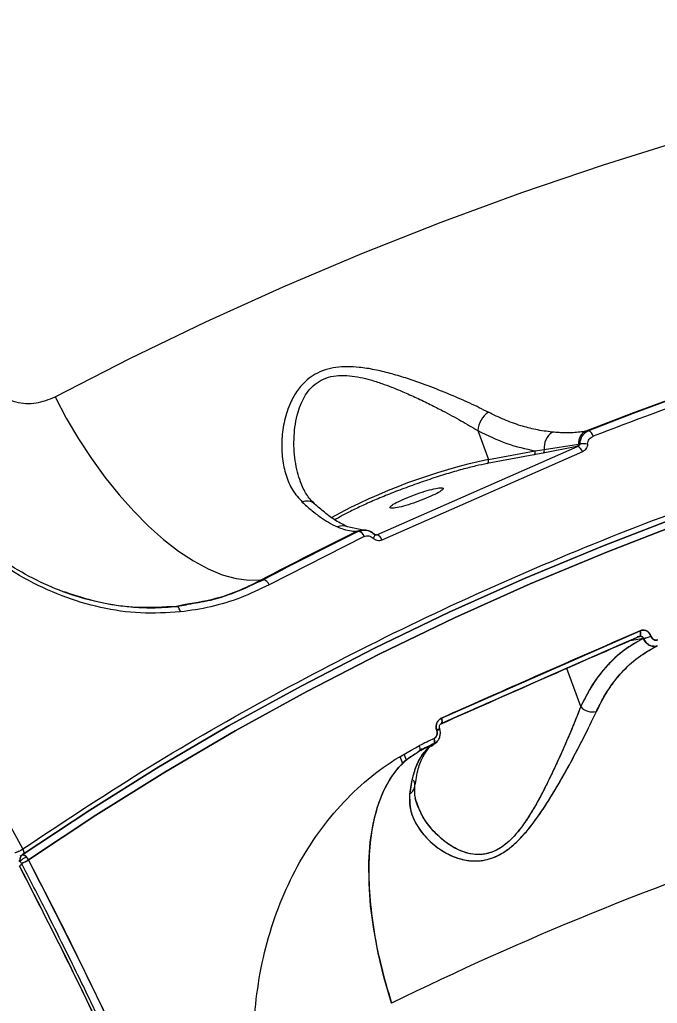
# Model space of a CAD drawing. Header units: millimetres. Extents: x -7083 to 7374, y -8368 to 7509.
# Drawn here: x 1931.9 to 2033.4, y -1188.9 to -1032.3 of the extents above; entities that cross this region are included whole.
import ezdxf

# ---------------------------------------------------------------- set-up
doc = ezdxf.new("R2010")
doc.units = ezdxf.units.MM
for name, color, linetype in [('DIKOM_ОБЪЕКТ', 7, 'Continuous'), ('DIKOM_РАЗМЕР_ЗОНА', 7, 'Continuous'), ('DIKOM_РАЗМЕР_ОБЪЕКТА', 7, 'Continuous')]:
    doc.layers.add(name, color=color, linetype=linetype)
doc.styles.add('style1', font='arial.ttf', dxfattribs={"width": 0.8})
doc.dimstyles.new('1-50', dxfattribs={"dimtxt": 300, "dimasz": 200, "dimexe": 100, "dimexo": 0, "dimgap": 100, "dimtad": 1, "dimtxsty": 'style1', "dimcen": 200, "dimclrd": 7, "dimclre": 7, "dimclrt": 7, "dimadec": 1, "dimazin": 2, "dimtfac": 1, "dimtmove": 0, "dimatfit": 2, "dimfxl": 0, "dimlwd": 25, "dimlwe": 18, "dimarcsym": 0})

# ---------------------------------------------------------------- blocks, each defined once
blk = doc.blocks.new('*D10')
at = {"layer": 'Defpoints', "color": 0, "transparency": 16777216}
for p in [(4593.55, 648.92), (-5583.43, 647.96), (4593.55, -5902.54)]:
    blk.add_point(p, dxfattribs=at)
at = {"layer": 'DIKOM_РАЗМЕР_ОБЪЕКТА', "color": 7, "lineweight": 18, "transparency": 16777216}
for p, q in [((4593.55, 648.92), (4593.55, -6002.54)), ((-5583.43, 647.96), (-5583.43, -6002.54))]:
    blk.add_line(p, q, dxfattribs=at)
at = {"layer": 'DIKOM_РАЗМЕР_ОБЪЕКТА', "color": 7, "lineweight": 25, "transparency": 16777216}
blk.add_line((-5383.43, -5902.54), (4393.55, -5902.54), dxfattribs=at)
at = {"layer": 'DIKOM_РАЗМЕР_ОБЪЕКТА', "color": 7, "transparency": 16777216}
for points in [[(-5383.43, -5869.2), (-5383.43, -5935.87), (-5583.43, -5902.54)], [(4393.55, -5869.2), (4393.55, -5935.87), (4593.55, -5902.54)]]:
    blk.add_solid(points, dxfattribs=at)
at = {"layer": 'DIKOM_РАЗМЕР_ОБЪЕКТА', "color": 7, "transparency": 16777216, "insert": (-226.13, -5649.37), "char_height": 300, "attachment_point": 5, "style": 'style1'}
blk.add_mtext('10150', dxfattribs=at)
blk = doc.blocks.new('*D11')
at = {"layer": 'Defpoints', "color": 0, "transparency": 16777216}
for p in [(-321.71, 5509.06), (-348.71, -4811.52), (5568.58, -4811.52)]:
    blk.add_point(p, dxfattribs=at)
at = {"layer": 'DIKOM_РАЗМЕР_ОБЪЕКТА', "color": 7, "lineweight": 18, "transparency": 16777216}
for p, q in [((-321.71, 5509.06), (5668.58, 5509.06)), ((-348.71, -4811.52), (5668.58, -4811.52))]:
    blk.add_line(p, q, dxfattribs=at)
at = {"layer": 'DIKOM_РАЗМЕР_ОБЪЕКТА', "color": 7, "lineweight": 25, "transparency": 16777216}
blk.add_line((5568.58, 5309.06), (5568.58, -4611.52), dxfattribs=at)
at = {"layer": 'DIKOM_РАЗМЕР_ОБЪЕКТА', "color": 7, "transparency": 16777216}
for points in [[(5535.25, 5309.06), (5601.91, 5309.06), (5568.58, 5509.06)], [(5535.25, -4611.52), (5601.91, -4611.52), (5568.58, -4811.52)]]:
    blk.add_solid(points, dxfattribs=at)
at = {"layer": 'DIKOM_РАЗМЕР_ОБЪЕКТА', "color": 7, "transparency": 16777216, "insert": (5315.31, 775.23), "char_height": 300, "attachment_point": 5, "rotation": 90, "style": 'style1'}
blk.add_mtext('10300', dxfattribs=at)
blk = doc.blocks.new('*D12')
at = {"layer": 'Defpoints', "color": 0, "transparency": 16777216}
for p in [(-621.71, 7509.06), (-373.6, -6811.53), (7273.89, -6811.53)]:
    blk.add_point(p, dxfattribs=at)
at = {"layer": 'DIKOM_РАЗМЕР_ЗОНА', "color": 7, "lineweight": 18, "transparency": 16777216}
for p, q in [((-621.71, 7509.06), (7373.89, 7509.06)), ((-373.6, -6811.53), (7373.89, -6811.53))]:
    blk.add_line(p, q, dxfattribs=at)
at = {"layer": 'DIKOM_РАЗМЕР_ЗОНА', "color": 7, "lineweight": 25, "transparency": 16777216}
blk.add_line((7273.89, 7309.06), (7273.89, -6611.53), dxfattribs=at)
at = {"layer": 'DIKOM_РАЗМЕР_ЗОНА', "color": 7, "transparency": 16777216}
for points in [[(7240.56, 7309.06), (7307.22, 7309.06), (7273.89, 7509.06)], [(7240.56, -6611.53), (7307.22, -6611.53), (7273.89, -6811.53)]]:
    blk.add_solid(points, dxfattribs=at)
at = {"layer": 'DIKOM_РАЗМЕР_ЗОНА', "color": 7, "transparency": 16777216, "insert": (7020.62, 1288.25), "char_height": 300, "attachment_point": 5, "rotation": 90, "style": 'style1'}
blk.add_mtext('14300', dxfattribs=at)
blk = doc.blocks.new('*D13')
at = {"layer": 'Defpoints', "color": 0, "transparency": 16777216}
for p in [(6593.53, 996.24), (-7083.43, 647.96), (6593.53, -8268.31)]:
    blk.add_point(p, dxfattribs=at)
at = {"layer": 'DIKOM_РАЗМЕР_ЗОНА', "color": 7, "lineweight": 18, "transparency": 16777216}
for p, q in [((6593.53, 996.24), (6593.53, -8368.31)), ((-7083.43, 647.96), (-7083.43, -8368.31))]:
    blk.add_line(p, q, dxfattribs=at)
at = {"layer": 'DIKOM_РАЗМЕР_ЗОНА', "color": 7, "lineweight": 25, "transparency": 16777216}
blk.add_line((-6883.43, -8268.31), (6393.53, -8268.31), dxfattribs=at)
at = {"layer": 'DIKOM_РАЗМЕР_ЗОНА', "color": 7, "transparency": 16777216}
for points in [[(-6883.43, -8234.97), (-6883.43, -8301.64), (-7083.43, -8268.31)], [(6393.53, -8234.97), (6393.53, -8301.64), (6593.53, -8268.31)]]:
    blk.add_solid(points, dxfattribs=at)
at = {"layer": 'DIKOM_РАЗМЕР_ЗОНА', "color": 7, "transparency": 16777216, "insert": (322.1, -8015.03), "char_height": 300, "attachment_point": 5, "style": 'style1'}
blk.add_mtext('13650', dxfattribs=at)

msp = doc.modelspace()

# ---------------------------------------------------------------- linework, layer by layer
at = {"layer": 'DIKOM_ОБЪЕКТ', "color": 7, "linetype": 'Continuous', "lineweight": 15}
for p, q in [((2004.883, -1097.718), (2006.548, -1102.32)), ((2022.477, -1097.738), (2022.053, -1097.812)), ((1988.788, -1114.298), (2020.739, -1100.239)), ((2020.659, -1100.254), (2015.263, -1101.289)), ((2015.458, -1100.733), (2020.88, -1099.852)), ((2020.739, -1100.239), (2020.659, -1100.254)), ((2020.88, -1099.852), (2021.132, -1099.805)), ((2021.517, -1101.099), (1989.592, -1115.147)), ((2013.8, -1101.571), (2006.365, -1102.957)), ((2006.548, -1102.32), (2013.983, -1100.933)), ((2015.263, -1101.289), (2013.8, -1101.571)), ((2013.983, -1100.933), (2015.458, -1100.733)), ((1986.597, -1113.543), (1984.148, -1113.027)), ((1985.694, -1113.742), (1985.94, -1113.744)), ((1986.845, -1113.545), (1986.597, -1113.543)), ((1988.502, -1114.296), (1988.654, -1114.298)), ((1988.654, -1114.298), (1988.788, -1114.298)), ((1986.769, -1114.577), (1971.631, -1122.252)), ((1970.417, -1121.487), (1970.769, -1121.436)), ((1958.272, -1125.411), (1956.904, -1125.693)), ((1958.339, -1125.446), (1956.904, -1125.693)), ((1958.496, -1125.489), (1956.998, -1125.697)), ((1999.079, -1143.468), (2030.69, -1129.554)), ((2030.564, -1130.49), (1999.198, -1144.297)), ((2029.142, -1131.116), (2031.229, -1130.76)), ((2030.488, -1130.49), (2030.228, -1130.535)), ((2030.663, -1130.453), (2030.723, -1130.452)), ((2031.229, -1130.76), (2031.238, -1130.785)), ((2032.431, -1130.437), (2032.423, -1130.411)), ((2032.423, -1130.411), (2032.431, -1130.437)), ((2021.247, -1141.639), (2019.048, -1135.559)), ((1998.306, -1145.418), (1998.445, -1145.312)), ((1998.32, -1145.422), (1998.449, -1145.319)), ((1998.336, -1145.416), (1998.345, -1145.441)), ((1998.345, -1145.441), (1998.336, -1145.416)), ((1998.787, -1145.116), (1998.779, -1145.109)), ((1998.793, -1145.126), (1998.785, -1145.101)), ((1998.162, -1147.414), (1998.473, -1147.069)), ((1995.854, -1148.663), (1995.916, -1148.496)), ((1995.929, -1148.558), (1996.042, -1148.285)), ((1997.487, -1147.915), (1997.893, -1147.62)), ((1998.094, -1147.474), (1998.192, -1147.403)), ((1992.489, -1149.675), (1992.861, -1150.703)), ((1993.164, -1149.276), (1993.477, -1150.14)), ((1995.063, -1151.249), (1995.116, -1150.987)), ((1995.025, -1156.685), (1995.206, -1157.184)), ((1931.943, -1166.287), (1931.802, -1166.185))]:
    msp.add_line(p, q, dxfattribs=at)
at = {"layer": 'DIKOM_ОБЪЕКТ', "color": 7, "linetype": 'Continuous', "lineweight": 15, "flags": 128}
for points in [[(1937.571, -1092.348), (1949.483, -1086.237), (1961.594, -1080.399), (1973.898, -1074.837), (1986.387, -1069.555), (1999.056, -1064.554), (2011.897, -1059.839), (2024.903, -1055.41), (2038.066, -1051.272), (2051.381, -1047.425), (2064.839, -1043.873), (2078.432, -1040.617), (2092.155, -1037.658), (2105.998, -1035), (2106.29, -1034.947)], [(2080.88, -1078.554), (2073.343, -1080.612), (2065.855, -1082.771), (2058.418, -1085.03), (2051.034, -1087.389), (2043.704, -1089.847), (2036.429, -1092.404), (2029.212, -1095.059), (2022.053, -1097.812)], [(2081.01, -1078.577), (2073.511, -1080.626), (2066.062, -1082.775), (2058.662, -1085.024), (2051.315, -1087.371), (2044.022, -1089.817), (2036.783, -1092.36), (2029.601, -1095.001), (2022.477, -1097.738)], [(1932.351, -1165.242), (1943.097, -1158.104), (1954.087, -1151.241), (1965.313, -1144.658), (1976.768, -1138.36), (1988.445, -1132.35), (2000.335, -1126.633), (2012.431, -1121.212), (2024.724, -1116.09), (2037.208, -1111.272), (2049.874, -1106.76), (2062.713, -1102.557), (2075.717, -1098.666), (2088.877, -1095.089), (2102.185, -1091.829), (2115.633, -1088.889), (2129.21, -1086.269), (2137.17, -1084.892)], [(1932.353, -1165.241), (1943.099, -1158.102), (1954.089, -1151.24), (1965.315, -1144.657), (1976.77, -1138.359), (1988.446, -1132.35), (2000.336, -1126.632), (2012.431, -1121.211), (2024.725, -1116.09), (2037.209, -1111.272), (2049.874, -1106.76), (2062.713, -1102.557), (2075.716, -1098.666), (2088.876, -1095.089), (2102.184, -1091.83), (2115.632, -1088.889), (2129.209, -1086.269), (2137.17, -1084.892)], [(2137.17, -1084.892), (2129.209, -1086.269), (2115.632, -1088.889), (2102.184, -1091.83), (2088.876, -1095.089), (2075.716, -1098.666), (2062.713, -1102.557), (2049.874, -1106.76), (2037.209, -1111.272), (2024.725, -1116.09), (2012.431, -1121.211), (2000.336, -1126.632), (1988.446, -1132.35), (1976.77, -1138.359), (1965.315, -1144.657), (1954.089, -1151.24), (1943.099, -1158.102), (1932.353, -1165.241)], [(1933.339, -1166.031), (1944.061, -1158.91), (1955.024, -1152.063), (1966.224, -1145.496), (1977.652, -1139.213), (1989.3, -1133.218), (2001.162, -1127.514), (2013.229, -1122.106), (2025.494, -1116.996), (2037.948, -1112.189), (2050.584, -1107.688), (2063.392, -1103.495), (2076.365, -1099.613), (2089.494, -1096.045), (2102.771, -1092.793), (2116.186, -1089.859), (2129.732, -1087.246), (2137.743, -1085.861)], [(2137.743, -1085.861), (2129.732, -1087.246), (2116.186, -1089.859), (2102.771, -1092.793), (2089.494, -1096.045), (2076.365, -1099.613), (2063.392, -1103.495), (2050.584, -1107.688), (2037.948, -1112.189), (2025.494, -1116.996), (2013.229, -1122.106), (2001.162, -1127.514), (1989.3, -1133.218), (1977.652, -1139.213), (1966.224, -1145.496), (1955.024, -1152.063), (1944.061, -1158.91), (1933.339, -1166.031)], [(1937.571, -1092.348), (1939.362, -1095.721), (1941.296, -1098.998), (1943.356, -1102.149), (1945.522, -1105.144), (1947.775, -1107.956), (1950.094, -1110.561), (1952.458, -1112.933), (1954.846, -1115.051), (1957.236, -1116.897), (1959.606, -1118.453), (1961.934, -1119.704), (1964.2, -1120.641), (1966.382, -1121.253), (1968.461, -1121.536), (1970.417, -1121.487)], [(1988.199, -1114.853), (1988.293, -1114.724), (1988.369, -1114.602), (1988.425, -1114.49), (1988.458, -1114.393), (1988.469, -1114.313), (1988.455, -1114.253), (1988.434, -1114.226)], [(1988.654, -1114.298), (1988.592, -1114.319), (1988.567, -1114.324)], [(1957.506, -1126.581), (1957.472, -1126.394), (1957.421, -1126.217), (1957.355, -1126.058), (1957.277, -1125.922), (1957.19, -1125.814), (1957.096, -1125.738), (1957, -1125.697), (1956.904, -1125.693)], [(2030.564, -1130.49), (2030.644, -1130.466), (2030.709, -1130.408), (2030.756, -1130.32), (2030.783, -1130.203), (2030.791, -1130.062), (2030.777, -1129.903), (2030.743, -1129.732), (2030.69, -1129.554)], [(2030.69, -1129.554), (2030.743, -1129.732), (2030.777, -1129.903), (2030.791, -1130.062), (2030.783, -1130.203), (2030.756, -1130.32), (2030.709, -1130.408), (2030.644, -1130.466), (2030.564, -1130.49)], [(1999.079, -1143.468), (1999.131, -1143.647), (1999.163, -1143.819), (1999.174, -1143.979), (1999.163, -1144.121), (1999.131, -1144.24), (1999.079, -1144.331), (1999.009, -1144.391), (1998.923, -1144.418)], [(1998.723, -1145.068), (1998.768, -1145.083), (1998.786, -1145.108), (1998.775, -1145.142), (1998.736, -1145.185), (1998.671, -1145.236), (1998.58, -1145.292), (1998.468, -1145.353), (1998.336, -1145.416)], [(1998.336, -1145.416), (1998.468, -1145.353), (1998.58, -1145.292), (1998.671, -1145.236), (1998.736, -1145.185), (1998.775, -1145.142), (1998.786, -1145.108), (1998.785, -1145.102)], [(1998.765, -1145.102), (1998.777, -1145.108), (1998.795, -1145.133), (1998.784, -1145.167), (1998.745, -1145.211), (1998.68, -1145.261), (1998.589, -1145.317), (1998.476, -1145.378), (1998.345, -1145.441)], [(1998.345, -1145.441), (1998.476, -1145.378), (1998.589, -1145.317), (1998.68, -1145.261), (1998.745, -1145.211), (1998.784, -1145.167), (1998.795, -1145.133), (1998.793, -1145.126)], [(1997.898, -1146.705), (1997.949, -1146.86), (1997.984, -1147.011), (1998.003, -1147.154), (1998.004, -1147.284), (1997.989, -1147.398), (1997.956, -1147.493), (1997.908, -1147.565), (1997.845, -1147.614)], [(1991.134, -1188.856), (1989.97, -1184.843), (1989.024, -1180.897), (1988.302, -1177.049), (1987.812, -1173.328), (1987.556, -1169.764), (1987.536, -1166.385), (1987.753, -1163.216), (1988.206, -1160.283), (1988.889, -1157.607), (1989.799, -1155.211), (1990.928, -1153.113), (1992.267, -1151.328), (1993.805, -1149.871), (1995.532, -1148.754)], [(1932.431, -1164.292), (1932.509, -1164.463), (1932.564, -1164.631), (1932.593, -1164.788), (1932.596, -1164.93), (1932.571, -1165.051), (1932.521, -1165.145), (1932.463, -1165.199)], [(1932.463, -1165.199), (1932.446, -1165.21), (1932.351, -1165.242)], [(1932.248, -1166.611), (1932.268, -1166.639), (1932.261, -1166.688), (1932.219, -1166.752), (1932.145, -1166.83), (1932.042, -1166.917), (1931.913, -1167.012)]]:
    msp.add_lwpolyline(points, dxfattribs=at)
at = {"layer": 'DIKOM_ОБЪЕКТ', "color": 7, "linetype": 'Continuous', "lineweight": 15}
for centre, radius, start, end in [((2008.67, -1097.951), 3.794, 123.84901, 176.47442), ((2018.285, -1100.353), 2.852, 122.87694, 187.66414), ((2023.107, -1099.775), 2.228, 118.23254, 181.96993), ((2022.113, -1098.807), 1.13, 10.21745, 71.16475), ((2020.432, -1099.868), 0.448, 300.43461, 2.06345), ((2020.378, -1101.348), 1.166, 12.29849, 71.96923), ((2021.427, -1106.705), 6.906, 82.32008, 92.44965), ((2013.516, -1101.144), 0.512, 303.67951, 24.32156), ((2014.99, -1100.881), 0.491, 303.7989, 17.47194), ((2026.072, -1193.603), 93.348, 102.07252, 118.50387), ((2006.081, -1102.531), 0.512, 303.67951, 24.32156), ((1977.695, -1110.722), 1.797, 49.93701, 115.0255), ((1983.35, -1114.95), 2.083, 67.96273, 113.6778), ((2202.691, -1560.72), 496.868, 115.89544, 117.87069), ((2202.883, -1560.429), 496.58, 115.90461, 117.86735), ((1986.604, -1115.726), 2.183, 90.20123, 114.63634), ((1985.644, -1114.868), 1.162, 14.47051, 75.21707), ((1988.483, -1115.391), 1.135, 12.41, 74.41003), ((1970.502, -1122.582), 1.177, 16.29215, 76.88029), ((2030.478, -1125.966), 4.852, 278.90849, 293.62886), ((2030.487, -1125.992), 4.851, 278.90326, 293.6282), ((2023.136, -1139.964), 2.525, 221.54635, 284.1042), ((1998.275, -1143.882), 0.905, 326.90438, 27.1898), ((2209.769, -1633.234), 495.251, 100.05576, 116.19729), ((2206.057, -1572.033), 473.533, 116.07743, 116.38971), ((1996.894, -1147.176), 1.109, 343.58024, 25.09333), ((2205.854, -1572.636), 473.193, 116.07743, 116.38971), ((1995.406, -1148.527), 0.26, 299.05437, 336.80857), ((1994.587, -1148.318), 1.102, 343.61405, 25.34692), ((2205.945, -1572.467), 473.144, 116.07743, 116.38971), ((1997.719, -1147.387), 0.26, 299.09523, 336.83539), ((1993.348, -1154.143), 1.515, 296.44728, 31.52969), ((1993.292, -1154.095), 1.582, 297.4824, 351.30313), ((1932.977, -1166.053), 1.025, 127.55326, 196.1495), ((1933.688, -1167.711), 2.202, 107.08552, 140.56507), ((1931.042, -1162.71), 4.038, 287.22963, 304.68068), ((1932.314, -1166.144), 0.904, 36.55558, 87.57364), ((1932.17, -1166.48), 1.253, 20.99909, 81.60894), ((1931.591, -1166.94), 1.971, 27.48057, 42.6376)]:
    msp.add_arc(centre, radius, start, end, dxfattribs=at)
for points, knots in [([(1932.431, -1164.292), (1929.073, -1158.001), (1922.351, -1145.41), (1911.521, -1126.676), (1900.166, -1108.099), (1888.26, -1089.739), (1875.848, -1071.644), (1862.955, -1053.867), (1849.618, -1036.458), (1835.869, -1019.467), (1821.746, -1002.942), (1808.916, -988.738), (1797.491, -976.667), (1787.537, -966.541), (1777.38, -956.605), (1767.03, -946.88), (1756.498, -937.388), (1745.796, -928.153), (1733.465, -917.984), (1719.464, -907.082), (1703.778, -895.716), (1687.896, -885.076), (1671.864, -875.228), (1659.329, -868.243), (1650.307, -863.568), (1644.792, -860.823), (1639.28, -858.192), (1633.773, -855.677), (1628.273, -853.282), (1622.782, -851.008), (1614.078, -847.592), (1602.226, -843.436), (1587.849, -839.309), (1574.115, -836.25), (1561.037, -834.184), (1548.223, -833.047), (1535.718, -832.868), (1523.565, -833.671), (1511.813, -835.486), (1500.496, -838.316), (1489.707, -842.246), (1481.061, -846.238), (1476.286, -849.312), (1474.681, -850.345)], [0, 0, 0, 0, 0.0290747, 0.058199, 0.0873731, 0.1165968, 0.1458703, 0.1751934, 0.2045662, 0.2339887, 0.2634608, 0.2929827, 0.312564, 0.3323498, 0.35234, 0.3725347, 0.3929338, 0.4135373, 0.4343453, 0.4638182, 0.4936918, 0.5239661, 0.5546409, 0.5857164, 0.5964137, 0.6071525, 0.6179326, 0.6287541, 0.639617, 0.6505213, 0.661467, 0.6917779, 0.7224017, 0.7505137, 0.7788843, 0.8075136, 0.8364015, 0.865548, 0.8949531, 0.9246168, 0.9545392, 0.9847202, 1, 1, 1, 1]), ([(1932.431, -1164.292), (1938.705, -1160.125), (1951.254, -1151.793), (1971.012, -1140.372), (1991.405, -1129.769), (2012.461, -1120.081), (2034.121, -1111.307), (2056.346, -1103.474), (2079.083, -1096.578), (2102.315, -1090.705), (2121.542, -1086.539), (2133.141, -1084.699), (2136.719, -1084.131)], [0, 0, 0, 0, 0.1058641, 0.2117281, 0.3175922, 0.4234562, 0.5293203, 0.6351843, 0.7410484, 0.8469125, 0.9527765, 1, 1, 1, 1]), ([(2006.557, -1094.801), (2005.599, -1094.323), (2003.682, -1093.366), (2000.408, -1091.937), (1996.968, -1090.565), (1993.776, -1089.442), (1990.913, -1088.589), (1988.439, -1087.996), (1986.139, -1087.63), (1984.085, -1087.514), (1982.252, -1087.63), (1980.533, -1088.015), (1978.502, -1088.903), (1977.02, -1090.192), (1975.988, -1091.574), (1975.412, -1092.537), (1974.641, -1094.155), (1973.943, -1096.479), (1973.589, -1099.406), (1973.698, -1102.238), (1974.271, -1104.861), (1975.278, -1107.24), (1976.382, -1108.475), (1976.935, -1109.094)], [0, 0, 0, 0, 0.0624741, 0.125065, 0.1873409, 0.2498758, 0.2919389, 0.3339672, 0.3747903, 0.4072249, 0.4374468, 0.4691553, 0.5002048, 0.5586356, 0.5797997, 0.6020607, 0.6255581, 0.6879946, 0.7506604, 0.8130007, 0.8756723, 0.9376942, 1, 1, 1, 1]), ([(1925.818, -1089.183), (1926.17, -1089.667), (1926.875, -1090.636), (1928.229, -1091.776), (1929.724, -1092.638), (1931.838, -1093.357), (1934.612, -1093.546), (1936.584, -1092.748), (1937.571, -1092.348)], [0, 0, 0, 0, 0.124917, 0.2502375, 0.3749282, 0.5004433, 0.7499019, 1, 1, 1, 1]), ([(1976.654, -1105.888), (1976.483, -1105.372), (1976.124, -1104.287), (1975.785, -1102.507), (1975.594, -1100.57), (1975.598, -1098.621), (1975.798, -1096.675), (1976.179, -1094.91), (1976.734, -1093.347), (1977.433, -1091.999), (1978.346, -1090.808), (1979.562, -1089.817), (1981.047, -1089.166), (1982.709, -1088.895), (1984.438, -1088.943), (1986.138, -1089.215), (1987.864, -1089.648), (1989.52, -1090.177), (1991.236, -1090.815), (1993.075, -1091.571), (1995.14, -1092.501), (1997.251, -1093.523), (1999.641, -1094.744), (2002.247, -1096.15), (2004.005, -1097.195), (2004.883, -1097.718)], [0, 0, 0, 0, 0.0437215, 0.0920946, 0.1410017, 0.1920395, 0.2373234, 0.2842356, 0.3224643, 0.3560361, 0.3920028, 0.4277559, 0.4637172, 0.4994966, 0.5353791, 0.5711196, 0.6044855, 0.6427064, 0.6752612, 0.7140583, 0.7618012, 0.8115679, 0.856921, 0.9285163, 1, 1, 1, 1]), ([(2016.736, -1097.958), (2015.856, -1097.845), (2014.197, -1097.632), (2011.621, -1096.943), (2009.104, -1096.046), (2007.387, -1095.207), (2006.557, -1094.801)], [0, 0, 0, 0, 0.2654265, 0.500016, 0.7581797, 1, 1, 1, 1]), ([(2004.883, -1097.718), (2006.419, -1098.466), (2009.485, -1099.959), (2012.485, -1100.609), (2013.983, -1100.933)], [0, 0, 0, 0, 0.5008852, 1, 1, 1, 1]), ([(2022.053, -1097.812), (2021.746, -1097.861), (2021.081, -1097.969), (2019.961, -1098.065), (2018.857, -1098.085), (2017.758, -1098.045), (2017.098, -1097.988), (2016.736, -1097.958)], [0, 0, 0, 0, 0.1771021, 0.3848347, 0.6442005, 0.8052414, 1, 1, 1, 1]), ([(2021.132, -1099.805), (2021.162, -1099.573), (2021.222, -1099.111), (2021.521, -1098.507), (2021.939, -1098.017), (2022.298, -1097.831), (2022.477, -1097.738)], [0, 0, 0, 0, 0.2520092, 0.5025833, 0.7518916, 1, 1, 1, 1]), ([(2022.35, -1099.861), (2022.371, -1099.721), (2022.412, -1099.441), (2022.608, -1099.076), (2022.878, -1098.779), (2023.109, -1098.664), (2023.225, -1098.607)], [0, 0, 0, 0, 0.25043, 0.5004767, 0.7503939, 1, 1, 1, 1]), ([(2021.132, -1099.805), (2021.12, -1099.852), (2021.095, -1099.947), (2021.004, -1100.07), (2020.885, -1100.173), (2020.788, -1100.217), (2020.739, -1100.239)], [0, 0, 0, 0, 0.2342408, 0.4797597, 0.7357557, 1, 1, 1, 1]), ([(2022.35, -1099.861), (2022.33, -1099.997), (2022.29, -1100.268), (2022.105, -1100.625), (2021.848, -1100.921), (2021.627, -1101.04), (2021.517, -1101.099)], [0, 0, 0, 0, 0.250145, 0.5002944, 0.7503473, 1, 1, 1, 1]), ([(1957.506, -1126.581), (1955.396, -1126.703), (1951.192, -1126.947), (1944.855, -1126.013), (1938.634, -1124.159), (1932.626, -1121.335), (1926.912, -1117.62), (1921.632, -1113.093), (1916.803, -1107.878), (1914.107, -1103.917), (1912.756, -1101.934)], [0, 0, 0, 0, 0.1258841, 0.2507513, 0.3753422, 0.5006865, 0.6251008, 0.7504822, 0.8750158, 1, 1, 1, 1]), ([(1957.093, -1125.736), (1955.732, -1125.842), (1953.255, -1126.035), (1949.886, -1125.87), (1947.238, -1125.553), (1945.078, -1125.161), (1942.145, -1124.483), (1938.232, -1123.218), (1933.443, -1121.014), (1928.911, -1118.266), (1925.567, -1115.723), (1923.123, -1113.59), (1921.198, -1111.766), (1918.813, -1109.245), (1915.978, -1105.849), (1914.15, -1103.118), (1913.147, -1101.62)], [0, 0, 0, 0, 0.0830547, 0.1510536, 0.203667, 0.2434292, 0.2822327, 0.3826421, 0.4845769, 0.5857056, 0.6816346, 0.7171741, 0.7635255, 0.8259287, 0.9045046, 1, 1, 1, 1]), ([(2006.365, -1102.957), (2005.78, -1103.076), (2004.58, -1103.318), (2002.38, -1103.882), (1999.904, -1104.597), (1997.222, -1105.453), (1994.473, -1106.409), (1991.788, -1107.414), (1989.291, -1108.42), (1987.025, -1109.4), (1984.998, -1110.351), (1983.306, -1111.212), (1982.49, -1111.704), (1982.127, -1111.924)], [0, 0, 0, 0, 0.0880937, 0.1803924, 0.2757238, 0.3726472, 0.4695706, 0.564902, 0.6572007, 0.7452944, 0.8333881, 0.9256868, 1, 1, 1, 1]), ([(1978.857, -1109.352), (1978.411, -1108.884), (1977.517, -1107.945), (1976.94, -1106.577), (1976.65, -1105.89)], [0, 0, 0, 0, 0.4985594, 1, 1, 1, 1]), ([(1976.935, -1109.094), (1977.406, -1109.523), (1978.387, -1110.417), (1979.769, -1111.469), (1981.168, -1112.39), (1982.04, -1112.813), (1982.514, -1113.043)], [0, 0, 0, 0, 0.2408505, 0.501848, 0.7291689, 1, 1, 1, 1]), ([(1984.145, -1113.025), (1983.523, -1112.72), (1982.362, -1112.149), (1980.566, -1110.861), (1979.392, -1109.824), (1978.857, -1109.352)], [0, 0, 0, 0, 0.385467, 0.7200718, 1, 1, 1, 1]), ([(1982.514, -1113.043), (1982.84, -1113.17), (1983.6, -1113.466), (1984.701, -1113.687), (1985.39, -1113.725), (1985.694, -1113.742)], [0, 0, 0, 0, 0.2948345, 0.6880957, 1, 1, 1, 1]), ([(1985.94, -1113.744), (1986.144, -1113.669), (1986.551, -1113.519), (1987.207, -1113.551), (1987.838, -1113.761), (1988.187, -1114.054), (1988.361, -1114.201)], [0, 0, 0, 0, 0.2501853, 0.4999203, 0.7499354, 1, 1, 1, 1]), ([(1986.769, -1114.577), (1986.888, -1114.532), (1987.127, -1114.442), (1987.514, -1114.462), (1987.888, -1114.589), (1988.095, -1114.765), (1988.199, -1114.853)], [0, 0, 0, 0, 0.2507927, 0.500723, 0.7505005, 1, 1, 1, 1]), ([(1988.445, -1114.237), (1988.332, -1114.135), (1988.104, -1113.928), (1987.699, -1113.713), (1987.264, -1113.57), (1986.962, -1113.553), (1986.811, -1113.545)], [0, 0, 0, 0, 0.2464449, 0.4960961, 0.7469915, 1, 1, 1, 1]), ([(1988.652, -1114.332), (1988.623, -1114.33), (1988.563, -1114.327), (1988.484, -1114.267), (1988.445, -1114.237)], [0, 0, 0, 0, 0.4990347, 1, 1, 1, 1]), ([(1988.788, -1114.298), (1988.754, -1114.312), (1988.698, -1114.336), (1988.635, -1114.329), (1988.61, -1114.326)], [0, 0, 0, 0, 0.6125862, 1, 1, 1, 1]), ([(1989.592, -1115.147), (1989.474, -1115.187), (1989.24, -1115.267), (1988.864, -1115.24), (1988.501, -1115.112), (1988.3, -1114.939), (1988.199, -1114.853)], [0, 0, 0, 0, 0.2505986, 0.5006239, 0.7504884, 1, 1, 1, 1]), ([(1971.631, -1122.252), (1970.133, -1122.975), (1967.134, -1124.42), (1962.388, -1125.874), (1959.133, -1126.345), (1957.506, -1126.581)], [0, 0, 0, 0, 0.3332234, 0.6667398, 1, 1, 1, 1]), ([(1970.417, -1121.487), (1969.341, -1122.027), (1967.192, -1123.106), (1963.169, -1124.601), (1960.133, -1125.103), (1958.272, -1125.411)], [0, 0, 0, 0, 0.2794668, 0.5582551, 1, 1, 1, 1]), ([(1970.769, -1121.436), (1969.294, -1122.145), (1966.352, -1123.558), (1962.167, -1124.871), (1959.458, -1125.278), (1958.339, -1125.446)], [0, 0, 0, 0, 0.3712449, 0.7402098, 1, 1, 1, 1]), ([(1956.904, -1125.693), (1954.839, -1125.811), (1950.724, -1126.047), (1944.727, -1125.242), (1940.914, -1123.988), (1939.119, -1123.397)], [0, 0, 0, 0, 0.3478324, 0.6928721, 1, 1, 1, 1]), ([(2030.69, -1129.554), (2024.746, -1132.156), (2014.131, -1136.802), (2003.678, -1141.431), (1999.079, -1143.468)], [0, 0, 0, 0, 0.559995, 1, 1, 1, 1]), ([(2032.423, -1130.411), (2032.329, -1130.214), (2032.141, -1129.819), (2031.645, -1129.505), (2031.138, -1129.413), (2030.84, -1129.507), (2030.69, -1129.554)], [0, 0, 0, 0, 0.2797809, 0.559625, 0.7797346, 1, 1, 1, 1]), ([(2030.69, -1129.554), (2030.861, -1129.503), (2031.201, -1129.402), (2031.73, -1129.541), (2032.095, -1129.828), (2032.316, -1130.139), (2032.387, -1130.32), (2032.423, -1130.411)], [0, 0, 0, 0, 0.2497295, 0.4991926, 0.7485103, 0.8742091, 1, 1, 1, 1]), ([(1998.923, -1144.418), (2004.785, -1141.822), (2015.254, -1137.186), (2025.886, -1132.536), (2030.564, -1130.49)], [0, 0, 0, 0, 0.5599951, 1, 1, 1, 1]), ([(1999.095, -1144.309), (2003.828, -1142.213), (2014.286, -1137.58), (2024.908, -1132.932), (2030.723, -1130.387)], [0, 0, 0, 0, 0.4524823, 1, 1, 1, 1]), ([(2031.238, -1130.785), (2030.197, -1131.365), (2028.12, -1132.522), (2025.439, -1135.021), (2023.082, -1137.998), (2021.86, -1140.422), (2021.247, -1141.639)], [0, 0, 0, 0, 0.2515366, 0.5016085, 0.7500178, 1, 1, 1, 1]), ([(2031.238, -1130.785), (2030.08, -1131.44), (2027.767, -1132.748), (2025.047, -1135.458), (2022.852, -1138.414), (2021.783, -1140.561), (2021.247, -1141.639)], [0, 0, 0, 0, 0.2804961, 0.5604777, 0.7794772, 1, 1, 1, 1]), ([(2030.564, -1130.49), (2030.638, -1130.47), (2030.771, -1130.434), (2030.943, -1130.465), (2031.058, -1130.522), (2031.136, -1130.587), (2031.196, -1130.667), (2031.218, -1130.729), (2031.229, -1130.76)], [0, 0, 0, 0, 0.2800736, 0.4991314, 0.630478, 0.7567476, 0.8793935, 1, 1, 1, 1]), ([(2030.564, -1130.49), (2030.643, -1130.469), (2030.797, -1130.428), (2031.01, -1130.484), (2031.163, -1130.601), (2031.208, -1130.707), (2031.229, -1130.76)], [0, 0, 0, 0, 0.2957199, 0.5776633, 0.7902562, 1, 1, 1, 1]), ([(2032.85, -1132.032), (2032.838, -1132.034), (2032.614, -1132.07), (2032.16, -1131.876), (2031.585, -1131.456), (2031.354, -1131.009), (2031.238, -1130.785)], [0, 0, 0, 0, 0.0193119, 0.3462316, 0.6730246, 1, 1, 1, 1]), ([(2031.238, -1130.785), (2031.37, -1131.032), (2031.635, -1131.527), (2032.264, -1131.942), (2032.897, -1132.087), (2033.265, -1131.99), (2033.449, -1131.942)], [0, 0, 0, 0, 0.2784772, 0.5592414, 0.780374, 1, 1, 1, 1]), ([(2033.528, -1131.022), (2033.404, -1131.052), (2033.157, -1131.112), (2032.815, -1130.976), (2032.562, -1130.739), (2032.475, -1130.537), (2032.431, -1130.437)], [0, 0, 0, 0, 0.2787485, 0.5585837, 0.7792918, 1, 1, 1, 1]), ([(2032.431, -1130.437), (2032.483, -1130.55), (2032.585, -1130.777), (2032.864, -1131.005), (2033.197, -1131.106), (2033.417, -1131.05), (2033.528, -1131.022)], [0, 0, 0, 0, 0.2503241, 0.4998674, 0.7496178, 1, 1, 1, 1]), ([(2023.752, -1142.413), (2024.139, -1141.626), (2024.904, -1140.07), (2026.261, -1138.016), (2028.028, -1135.854), (2030.352, -1133.677), (2032.401, -1132.529), (2033.449, -1131.942)], [0, 0, 0, 0, 0.1658949, 0.3281402, 0.4884784, 0.7384895, 1, 1, 1, 1]), ([(2023.752, -1142.413), (2024.425, -1141.106), (2025.769, -1138.499), (2028.23, -1135.611), (2030.787, -1133.401), (2032.563, -1132.428), (2033.449, -1131.942)], [0, 0, 0, 0, 0.2801802, 0.5589178, 0.7798297, 1, 1, 1, 1]), ([(1994.022, -1155.499), (1993.999, -1156.186), (1993.952, -1157.56), (1994.598, -1159.537), (1995.686, -1161.414), (1997.06, -1162.958), (1998.541, -1164.175), (1999.997, -1165.078), (2001.517, -1165.736), (2003.024, -1166.121), (2004.516, -1166.251), (2006.07, -1166.093), (2007.677, -1165.575), (2009.252, -1164.7), (2010.719, -1163.535), (2012.096, -1162.147), (2013.766, -1160.144), (2015.638, -1157.441), (2017.618, -1154.18), (2019.423, -1150.964), (2021.06, -1147.883), (2022.549, -1144.965), (2023.35, -1143.265), (2023.752, -1142.413)], [0, 0, 0, 0, 0.0625376, 0.1251421, 0.1872076, 0.2492824, 0.2914865, 0.3335157, 0.374211, 0.406806, 0.4368901, 0.4690113, 0.4996824, 0.5303838, 0.5625172, 0.5926074, 0.6252126, 0.6878464, 0.75046, 0.8126808, 0.8753094, 0.937553, 1, 1, 1, 1]), ([(1994.022, -1155.499), (1994.016, -1156.402), (1994.004, -1158.208), (1995.194, -1160.764), (1996.855, -1162.804), (1998.714, -1164.315), (2000.519, -1165.363), (2002.619, -1166.099), (2005.031, -1166.322), (2007.686, -1165.686), (2010.247, -1164.041), (2012.466, -1161.785), (2014.394, -1159.274), (2016.11, -1156.672), (2018.019, -1153.495), (2020.044, -1149.826), (2022.133, -1145.823), (2023.213, -1143.548), (2023.752, -1142.413)], [0, 0, 0, 0, 0.0823489, 0.1648002, 0.2471008, 0.2971602, 0.3471544, 0.3976845, 0.4484649, 0.4996128, 0.5507894, 0.6016077, 0.6522516, 0.7025844, 0.7526008, 0.8352408, 0.9178404, 1, 1, 1, 1]), ([(2021.247, -1141.639), (2021.092, -1142.046), (2020.772, -1142.886), (2020.236, -1144.215), (2019.65, -1145.63), (2018.98, -1147.199), (2018.162, -1149.064), (2017.218, -1151.135), (2016.168, -1153.344), (2015.08, -1155.497), (2013.906, -1157.644), (2012.726, -1159.567), (2011.519, -1161.251), (2010.294, -1162.67), (2009.176, -1163.658), (2008.208, -1164.294), (2007.215, -1164.801), (2006.186, -1165.099), (2005.18, -1165.192), (2004.233, -1165.167), (2003.068, -1164.945), (2001.798, -1164.466), (2000.621, -1163.821), (1999.602, -1163.105), (1998.647, -1162.294), (1997.694, -1161.327), (1996.75, -1160.153), (1995.942, -1158.862), (1995.303, -1157.548), (1995.047, -1156.673), (1994.919, -1156.234)], [0, 0, 0, 0, 0.0331919, 0.0683358, 0.1008876, 0.1364498, 0.1786911, 0.2276503, 0.2730396, 0.321255, 0.3649645, 0.409978, 0.4459824, 0.4790756, 0.5137765, 0.5300638, 0.5471561, 0.581347, 0.5981142, 0.6157543, 0.647785, 0.6842213, 0.7183155, 0.7523569, 0.7836328, 0.8207481, 0.8660361, 0.9134045, 0.9565715, 1, 1, 1, 1]), ([(2021.247, -1141.639), (2020.795, -1142.797), (2019.886, -1145.122), (2018.134, -1149.155), (2016.332, -1153.05), (2014.481, -1156.661), (2012.795, -1159.51), (2011.085, -1161.826), (2009.404, -1163.55), (2007.481, -1164.775), (2005.472, -1165.267), (2003.581, -1165.109), (2001.586, -1164.424), (1999.606, -1163.19), (1997.587, -1161.297), (1995.932, -1159.092), (1995.345, -1157.399), (1995.077, -1156.626)], [0, 0, 0, 0, 0.0926368, 0.1859887, 0.2791621, 0.3492224, 0.4187794, 0.464664, 0.5098522, 0.5543795, 0.5988889, 0.6440429, 0.6899355, 0.7591235, 0.8291275, 0.9219188, 1, 1, 1, 1]), ([(1999.079, -1143.468), (1998.909, -1143.574), (1998.568, -1143.785), (1998.292, -1144.337), (1998.21, -1144.909), (1998.294, -1145.247), (1998.336, -1145.416)], [0, 0, 0, 0, 0.279515, 0.5589463, 0.7793103, 1, 1, 1, 1]), ([(1998.336, -1145.416), (1998.308, -1145.321), (1998.253, -1145.133), (1998.228, -1144.735), (1998.322, -1144.246), (1998.621, -1143.743), (1998.927, -1143.56), (1999.079, -1143.468)], [0, 0, 0, 0, 0.1257369, 0.251488, 0.5008063, 0.75027, 1, 1, 1, 1]), ([(1998.345, -1145.441), (1998.377, -1145.579), (1998.442, -1145.856), (1998.344, -1146.248), (1998.153, -1146.545), (1997.983, -1146.652), (1997.898, -1146.705)], [0, 0, 0, 0, 0.2797673, 0.559852, 0.7798294, 1, 1, 1, 1]), ([(1997.898, -1146.705), (1997.995, -1146.643), (1998.187, -1146.519), (1998.366, -1146.19), (1998.435, -1145.809), (1998.375, -1145.564), (1998.345, -1145.441)], [0, 0, 0, 0, 0.2500201, 0.4999143, 0.7497084, 1, 1, 1, 1]), ([(1998.473, -1147.069), (1998.514, -1147.027), (1998.7, -1146.833), (1998.866, -1146.359), (1998.948, -1145.725), (1998.845, -1145.325), (1998.794, -1145.128)], [0, 0, 0, 0, 0.0861905, 0.3991541, 0.703363, 1, 1, 1, 1]), ([(1998.785, -1145.103), (1998.774, -1145.064), (1998.752, -1144.987), (1998.744, -1144.867), (1998.755, -1144.751), (1998.795, -1144.608), (1998.884, -1144.458), (1998.981, -1144.404), (1999.03, -1144.377)], [0, 0, 0, 0, 0.1250512, 0.249581, 0.3739164, 0.4987456, 0.7488182, 1, 1, 1, 1]), ([(1997.845, -1147.614), (1998.088, -1147.487), (1998.343, -1147.353), (1998.466, -1147.096), (1998.472, -1147.084)], [0, 0, 0, 0, 0.9531091, 1, 1, 1, 1]), ([(1972.144, -1215.298), (1971.554, -1213.208), (1970.373, -1209.031), (1969.401, -1202.429), (1969.053, -1195.72), (1969.401, -1188.988), (1970.445, -1182.357), (1972.185, -1175.944), (1974.605, -1169.857), (1977.683, -1164.2), (1981.371, -1159.075), (1985.622, -1154.584), (1990.345, -1150.728), (1993.836, -1148.807), (1995.583, -1147.846)], [0, 0, 0, 0, 0.0836186, 0.1671647, 0.2504175, 0.3338511, 0.4173022, 0.5004885, 0.583737, 0.6671369, 0.7504577, 0.8333948, 0.9166264, 1, 1, 1, 1]), ([(1995.532, -1148.754), (1994.624, -1149.33), (1992.808, -1150.483), (1990.68, -1153.262), (1989.042, -1156.749), (1987.964, -1160.953), (1987.461, -1165.746), (1987.53, -1171.029), (1988.169, -1176.695), (1989.321, -1182.665), (1990.53, -1186.792), (1991.134, -1188.856)], [0, 0, 0, 0, 0.1119987, 0.2239974, 0.335996, 0.4479946, 0.5599931, 0.6699947, 0.7799964, 0.8899982, 1, 1, 1, 1]), ([(1997.845, -1147.614), (1997.313, -1147.989), (1996.248, -1148.738), (1995.171, -1150.665), (1994.416, -1152.908), (1994.154, -1154.633), (1994.022, -1155.499)], [0, 0, 0, 0, 0.2805596, 0.5605423, 0.7795223, 1, 1, 1, 1]), ([(1997.845, -1147.614), (1997.51, -1147.828), (1996.851, -1148.249), (1996.029, -1149.214), (1995.217, -1150.604), (1994.479, -1152.58), (1994.175, -1154.524), (1994.022, -1155.499)], [0, 0, 0, 0, 0.1729015, 0.3401598, 0.5017784, 0.7501805, 1, 1, 1, 1]), ([(1994.858, -1154.324), (1995.018, -1153.36), (1995.332, -1151.479), (1996.087, -1149.504), (1996.732, -1148.682), (1997.035, -1148.296)], [0, 0, 0, 0, 0.3577738, 0.6981677, 1, 1, 1, 1]), ([(1995.256, -1157.321), (1995.091, -1156.802), (1994.762, -1155.766), (1994.826, -1154.804), (1994.858, -1154.324)], [0, 0, 0, 0, 0.5009786, 1, 1, 1, 1]), ([(1931.185, -1164.864), (1931.261, -1164.847), (1931.383, -1164.82), (1931.598, -1164.739), (1931.781, -1164.659), (1931.961, -1164.572), (1932.192, -1164.446), (1932.336, -1164.353), (1932.431, -1164.292)], [0, 0, 0, 0, 0.2394568, 0.3814817, 0.4999643, 0.6428648, 0.7660996, 1, 1, 1, 1]), ([(1932.353, -1165.241), (1932.283, -1165.299), (1932.142, -1165.418), (1932.011, -1165.681), (1931.943, -1165.988), (1931.972, -1166.198), (1931.987, -1166.312)], [0, 0, 0, 0, 0.2443178, 0.5000199, 0.7291919, 1, 1, 1, 1]), ([(1932.045, -1165.358), (1932.124, -1165.345), (1932.274, -1165.318), (1932.399, -1165.232), (1932.458, -1165.191)], [0, 0, 0, 0, 0.5285491, 1, 1, 1, 1]), ([(1932.247, -1166.56), (1932.276, -1166.553), (1932.352, -1166.535), (1932.507, -1166.476), (1932.688, -1166.398), (1932.868, -1166.311), (1933.099, -1166.186), (1933.244, -1166.093), (1933.339, -1166.031)], [0, 0, 0, 0, 0.1040608, 0.2712862, 0.4109526, 0.578279, 0.7226214, 1, 1, 1, 1]), ([(1949.313, -1542.91), (1951.475, -1541.281), (1956.197, -1537.722), (1962.832, -1531.337), (1969.357, -1523.987), (1975.329, -1515.924), (1980.763, -1507.168), (1985.731, -1497.538), (1990.164, -1487.037), (1993.997, -1475.678), (1997.142, -1463.704), (1999.604, -1451.12), (2001.38, -1437.923), (2002.448, -1424.376), (2002.84, -1410.547), (2002.597, -1396.541), (2001.732, -1382.159), (2000.253, -1367.442), (1998.121, -1352.087), (1995.296, -1336.07), (1991.725, -1319.365), (1987.466, -1302.314), (1982.536, -1285.008), (1976.965, -1267.543), (1970.898, -1250.316), (1964.38, -1233.336), (1957.45, -1216.606), (1949.967, -1199.792), (1941.978, -1182.909), (1936.222, -1171.663), (1933.339, -1166.031)], [0, 0, 0, 0, 0.0294346, 0.064302, 0.0991452, 0.1340374, 0.1690526, 0.2042672, 0.2416084, 0.2787305, 0.3157246, 0.3526784, 0.3896794, 0.4268156, 0.462036, 0.4972447, 0.5322563, 0.5671465, 0.6019894, 0.6389734, 0.6760743, 0.7133826, 0.7507533, 0.7878982, 0.8249036, 0.8597463, 0.8946166, 0.929588, 0.9647359, 1, 1, 1, 1]), ([(1933.339, -1166.031), (1935.328, -1169.896), (1939.403, -1177.814), (1945.348, -1190.008), (1951.306, -1202.78), (1956.959, -1215.552), (1962.293, -1228.263), (1967.085, -1240.329), (1970.27, -1248.819), (1972.014, -1253.621), (1972.562, -1255.14), (1973.106, -1256.664), (1973.649, -1258.193), (1974.188, -1259.727), (1976.049, -1265.061), (1978.999, -1273.858), (1982.7, -1285.739), (1985.847, -1296.623), (1988.502, -1306.52), (1990.723, -1315.445), (1992.564, -1323.413), (1994.075, -1330.443), (1995.298, -1336.551), (1996.234, -1341.541), (1996.939, -1345.518), (1997.443, -1348.492), (1997.772, -1350.51), (1997.949, -1351.619), (1998.016, -1352.046), (1998.044, -1352.222), (1998.056, -1352.297), (1998.061, -1352.33), (1998.063, -1352.344), (1998.064, -1352.351), (1998.065, -1352.354), (1998.786, -1356.94), (2000.038, -1365.852), (2001.409, -1378.69), (2002.287, -1390.755), (2002.71, -1401.637), (2002.775, -1411.424), (2002.616, -1418.143), (2002.43, -1422.492), (2002.32, -1424.664), (2002.194, -1426.799), (2002.054, -1428.898), (2001.901, -1430.96), (2001.787, -1432.316), (2001.73, -1432.989)], [0, 0, 0, 0, 0.0405415, 0.0830689, 0.1275823, 0.1740816, 0.2166442, 0.2607447, 0.3008257, 0.3061629, 0.3115204, 0.3168984, 0.3222968, 0.3277156, 0.3331549, 0.3788817, 0.4213478, 0.4605531, 0.4964974, 0.5291807, 0.558603, 0.5847643, 0.6076644, 0.6273033, 0.6412799, 0.6529552, 0.6613261, 0.6644447, 0.6657076, 0.6662421, 0.6664732, 0.6665741, 0.6666183, 0.6666378, 0.6666463, 0.666653, 0.7194624, 0.7702736, 0.8190865, 0.8659011, 0.9054453, 0.9434421, 0.9531382, 0.9627281, 0.9722118, 0.9815894, 0.9908609, 1, 1, 1, 1]), ([(1931.913, -1167.012), (1931.994, -1166.952), (1932.117, -1166.862), (1932.22, -1166.757), (1932.263, -1166.689), (1932.277, -1166.647), (1932.263, -1166.634), (1932.26, -1166.631)], [0, 0, 0, 0, 0.3551377, 0.5422725, 0.7589194, 0.9388187, 1, 1, 1, 1]), ([(1931.913, -1167.012), (1934.968, -1172.985), (1941.065, -1184.91), (1949.485, -1202.813), (1957.335, -1220.634), (1964.564, -1238.36), (1971.184, -1255.989), (1977.08, -1273.187), (1982.283, -1289.954), (1986.807, -1306.234), (1990.732, -1322.271), (1994.042, -1337.989), (1996.793, -1353.681), (1998.949, -1369.332), (2000.459, -1384.91), (2001.277, -1400.109), (2001.394, -1414.866), (2000.805, -1429.099), (1999.544, -1442.476), (1997.665, -1455.018), (1995.217, -1466.768), (1992.152, -1477.965), (1988.515, -1488.659), (1985.582, -1495.281), (1984.111, -1498.601)], [0, 0, 0, 0, 0.047001, 0.093823, 0.1404084, 0.1868699, 0.2333175, 0.2798609, 0.3239334, 0.3682526, 0.4124171, 0.4563616, 0.5001812, 0.5466227, 0.5931373, 0.6398363, 0.6868178, 0.7336782, 0.7802874, 0.8241053, 0.8678929, 0.911742, 0.9557457, 1, 1, 1, 1]), ([(1984.111, -1498.601), (1985.6, -1495.237), (1988.603, -1488.451), (1992.348, -1477.36), (1995.168, -1466.862), (1997.211, -1457.165), (1998.307, -1450.66), (1998.95, -1446.163), (1999.261, -1443.81), (1999.552, -1441.433), (1999.821, -1439.03), (2000.069, -1436.603), (2000.492, -1432.008), (2000.981, -1425.003), (2001.325, -1415.278), (2001.336, -1404.842), (2000.982, -1394.149), (2000.273, -1383.255), (1999.269, -1372.681), (1998.35, -1365.193), (1997.785, -1361.074), (1997.641, -1360.041), (1997.494, -1359.004), (1997.343, -1357.963), (1997.189, -1356.917), (1997.031, -1355.866), (1996.871, -1354.811), (1996.625, -1353.224), (1996.242, -1350.824), (1995.658, -1347.323), (1994.888, -1342.945), (1993.902, -1337.672), (1992.664, -1331.483), (1991.136, -1324.372), (1989.276, -1316.323), (1987.258, -1308.226), (1985.131, -1300.228), (1982.952, -1292.479), (1981.11, -1286.275), (1979.731, -1281.795), (1978.922, -1279.206), (1978.084, -1276.569), (1977.218, -1273.886), (1976.323, -1271.156), (1975.397, -1268.379), (1974.441, -1265.555), (1972.036, -1258.56), (1968.065, -1247.561), (1962.295, -1232.723), (1956.359, -1218.432), (1950.316, -1204.716), (1944.214, -1191.596), (1938.126, -1179.087), (1933.95, -1170.97), (1931.913, -1167.012)], [0, 0, 0, 0, 0.0448233, 0.0904084, 0.1367553, 0.1677634, 0.1991034, 0.2073667, 0.2156527, 0.2239616, 0.2322932, 0.2406475, 0.2490247, 0.279393, 0.3112487, 0.3445917, 0.3794221, 0.4113036, 0.4443369, 0.4743594, 0.4773563, 0.4803617, 0.4833758, 0.4863985, 0.4894298, 0.4924696, 0.4955181, 0.4985752, 0.5062018, 0.5162332, 0.5286695, 0.543639, 0.561052, 0.5809084, 0.6032081, 0.6279513, 0.6476494, 0.6686615, 0.6909876, 0.6978166, 0.7047597, 0.7118169, 0.7189881, 0.7262734, 0.7336728, 0.7411863, 0.7488139, 0.7894231, 0.8284573, 0.8659162, 0.9018, 0.9361086, 0.9688419, 1, 1, 1, 1]), ([(1932.26, -1166.631), (1932.256, -1166.62), (1932.226, -1166.534), (1932.122, -1166.404), (1931.999, -1166.324), (1931.942, -1166.287)], [0, 0, 0, 0, 0.0754141, 0.5722767, 1, 1, 1, 1]), ([(1979.178, -1508.107), (1979.625, -1507.373), (1981.92, -1503.606), (1985.455, -1496.128), (1989.68, -1485.834), (1993.189, -1475.048), (1996.072, -1463.889), (1998.365, -1452.193), (1999.721, -1442.455), (2000.488, -1434.967), (2000.906, -1429.896), (2001.233, -1424.692), (2001.461, -1419.417), (2001.586, -1414.361), (2001.626, -1409.408), (2001.587, -1404.271), (2001.393, -1396.461), (2000.844, -1386.054), (1999.697, -1373.154), (1998.082, -1360.044), (1995.997, -1346.675), (1993.445, -1333.07), (1990.428, -1319.244), (1986.949, -1305.213), (1982.859, -1290.443), (1978.101, -1274.939), (1972.62, -1258.722), (1966.602, -1242.386), (1960.317, -1226.62), (1953.854, -1211.472), (1948.993, -1200.738), (1945.74, -1193.798), (1944.25, -1190.656), (1942.657, -1187.338), (1940.785, -1183.489), (1938.45, -1178.76), (1935.571, -1173.032), (1933.427, -1168.887), (1932.27, -1166.65)], [0, 0, 0, 0, 0.0104833, 0.0538013, 0.0970601, 0.1383158, 0.1795695, 0.2208225, 0.2620731, 0.2782834, 0.2946778, 0.3113476, 0.3281256, 0.3444819, 0.3584461, 0.3737143, 0.3912391, 0.4286774, 0.4655031, 0.5023286, 0.5391531, 0.5759763, 0.6127995, 0.6496512, 0.6865671, 0.7278166, 0.7690552, 0.8102936, 0.851531, 0.8878208, 0.9240666, 0.9320435, 0.9398914, 0.9476391, 0.9569466, 0.9687905, 0.9831572, 1, 1, 1, 1])]:
    msp.add_open_spline(points, degree=3, knots=knots, dxfattribs=at)
for points in [[(2081.627, -1079.488), (2074.989, -1081.333), (2061.713, -1085.021), (2042.227, -1091.4), (2029.559, -1096.205), (2023.225, -1098.607)], [(1993.198, -1108.562), (1993.721, -1108.347), (1994.767, -1107.918), (1996.468, -1107.35), (1997.943, -1106.949), (1998.994, -1106.777), (1999.455, -1106.858), (1999.251, -1107.181), (1998.44, -1107.696), (1997.509, -1108.118), (1997.044, -1108.329)], [(1997.044, -1108.329), (1996.521, -1108.544), (1995.475, -1108.973), (1993.774, -1109.541), (1992.299, -1109.942), (1991.248, -1110.114), (1990.787, -1110.033), (1990.991, -1109.71), (1991.802, -1109.195), (1992.733, -1108.773), (1993.198, -1108.562)]]:
    msp.add_open_spline(points, degree=3, dxfattribs=at)

# ---------------------------------------------------------------- dimensions: what is measured, and where the dimension line sits
at = {"layer": 'DIKOM_РАЗМЕР_ЗОНА'}
dim = msp.add_linear_dim(base=(7273.891, -6811.526), p1=(-621.712, 7509.064), p2=(-373.605, -6811.526), angle=90, text='14300', dimstyle='1-50', dxfattribs=at)
dim.commit()
dim.dimension.update_dxf_attribs({"geometry": '*D12', "text_midpoint": (7273.891, 1288.251), "dimtype": 160})
dim = msp.add_linear_dim(base=(6593.528, -8268.308), p1=(-7083.425, 647.956), p2=(6593.528, 996.237), text='13650', dimstyle='1-50', dxfattribs=at)
dim.commit()
dim.dimension.update_dxf_attribs({"geometry": '*D13', "text_midpoint": (322.101, -8268.308), "dimtype": 160})
at = {"layer": 'DIKOM_РАЗМЕР_ОБЪЕКТА'}
dim = msp.add_linear_dim(base=(5568.58, -4811.525), p1=(-321.712, 5509.064), p2=(-348.712, -4811.525), angle=90, text='10300', dimstyle='1-50', dxfattribs=at)
dim.commit()
dim.dimension.update_dxf_attribs({"geometry": '*D11', "text_midpoint": (5568.58, 775.227), "dimtype": 160})
dim = msp.add_linear_dim(base=(4593.55, -5902.538), p1=(-5583.425, 647.956), p2=(4593.55, 648.921), text='10150', dimstyle='1-50', dxfattribs=at)
dim.commit()
dim.dimension.update_dxf_attribs({"geometry": '*D10', "text_midpoint": (-226.127, -5902.538), "dimtype": 160})

doc.saveas('drawing.dxf')
